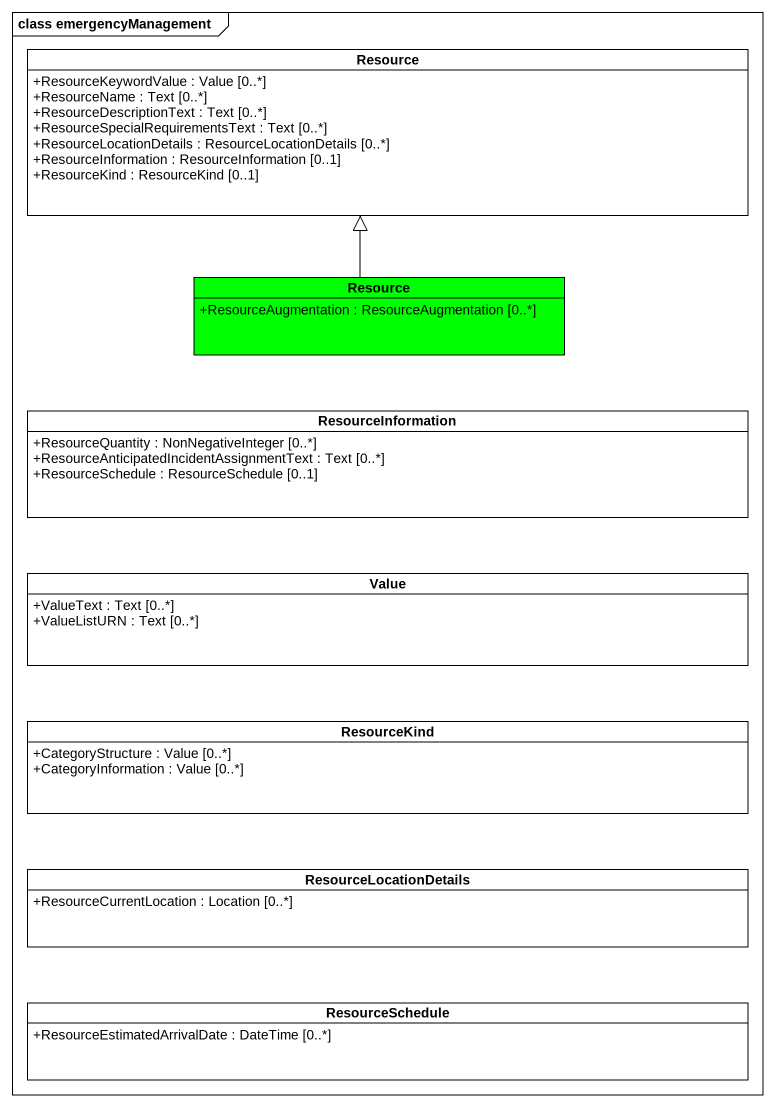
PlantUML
@startuml
mainframe class emergencyManagement
hide circle
hide empty members
skinparam classAttributeIconSize 0
class Resource {
  +ResourceKeywordValue : Value [0..*]
  +ResourceName : Text [0..*]
  +ResourceDescriptionText : Text [0..*]
  +ResourceSpecialRequirementsText : Text [0..*]
  +ResourceLocationDetails : ResourceLocationDetails [0..*]
  +ResourceInformation : ResourceInformation [0..1]
  +ResourceKind : ResourceKind [0..1]
}
class "Resource" as Resource_2 #00FF00 {
  +ResourceAugmentation : ResourceAugmentation [0..*]
}
class ResourceInformation {
  +ResourceQuantity : NonNegativeInteger [0..*]
  +ResourceAnticipatedIncidentAssignmentText : Text [0..*]
  +ResourceSchedule : ResourceSchedule [0..1]
}
class Value {
  +ValueText : Text [0..*]
  +ValueListURN : Text [0..*]
}
class ResourceKind {
  +CategoryStructure : Value [0..*]
  +CategoryInformation : Value [0..*]
}
class ResourceLocationDetails {
  +ResourceCurrentLocation : Location [0..*]
}
class ResourceSchedule {
  +ResourceEstimatedArrivalDate : DateTime [0..*]
}
Resource_2 -up-|> Resource
@enduml
